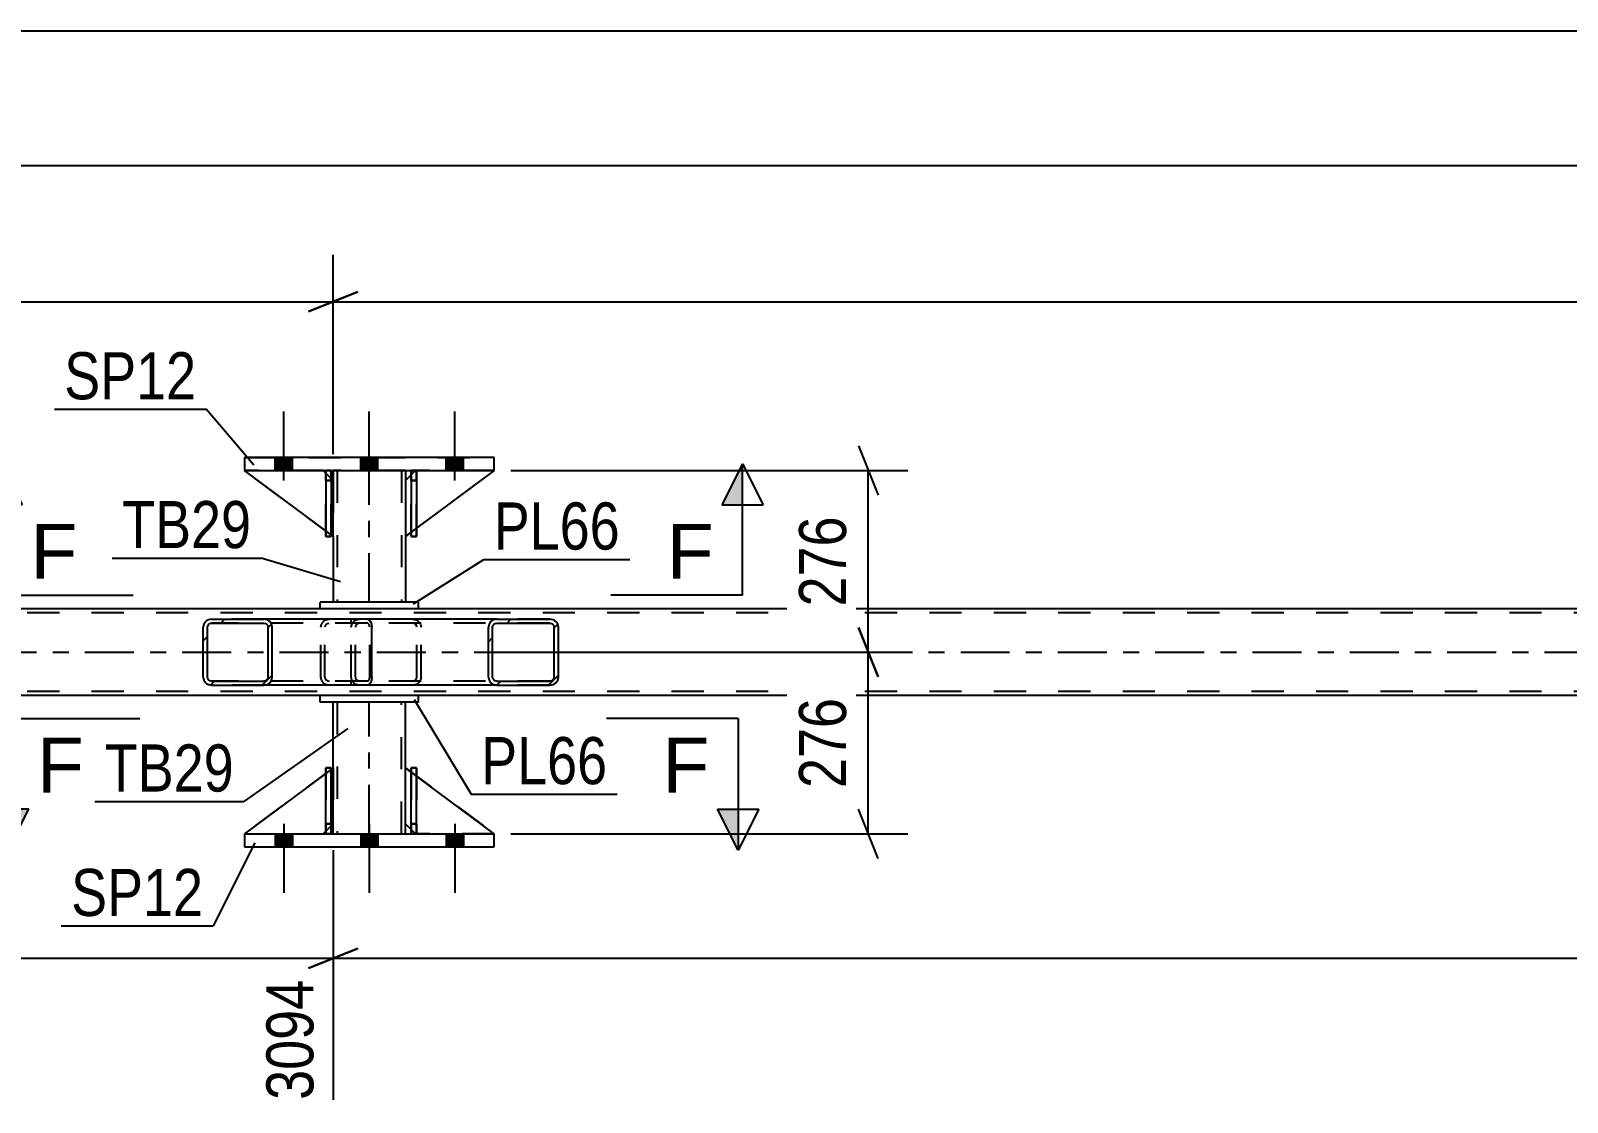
# Model space of a CAD drawing. Header units: millimetres. Extents: x 0 to 841, y 0 to 594.
# Drawn here: x 137.7 to 231.1, y 186.9 to 252 of the extents above; entities that cross this region are included whole.
import ezdxf

# ---------------------------------------------------------------- set-up
doc = ezdxf.new("R2010")
doc.units = ezdxf.units.MM
doc.linetypes.add('DXK_LINE_DOT2', pattern=[3.9198, 1.9599, -1.9599])
doc.linetypes.add('DXK_LINE_DOT3', pattern=[5.9187, 2.979, -0.9799, 0.9799, -0.9799])
doc.styles.add('Arial', font='arial.ttf', dxfattribs={"height": 0.2})
doc.styles.add('Arial Narrow', font='ARIALN.TTF', dxfattribs={"height": 0.2})

# ---------------------------------------------------------------- blocks, each defined once
blk = doc.blocks.new('Part-389678698-4684 - 4482')
at = {"color": 7, "linetype": 'DXK_LINE_DOT2'}
for p, q in [((156.076, 207.207), (150.677, 203.207)), ((156.076, 203.807), (156.076, 207.207)), ((156.076, 207.207), (156.076, 203.807)), ((155.476, 203.207), (156.076, 203.807)), ((156.076, 203.807), (155.476, 203.207)), ((156.076, 203.807), (156.076, 203.807)), ((150.677, 203.207), (155.476, 203.207))]:
    blk.add_line(p, q, dxfattribs=at)
blk = doc.blocks.new('Bolt-389678698-4533 - 4482')
at = {"linetype": 'Continuous'}
for points in [[(152.557, 225.287), (153.597, 225.287), (153.597, 226.087), (152.557, 226.087)], [(152.557, 225.287), (153.597, 225.287), (153.597, 226.087), (152.557, 226.087)], [(152.557, 225.287), (153.597, 225.287), (153.597, 226.087), (152.557, 226.087)], [(157.757, 225.287), (158.797, 225.287), (158.797, 226.087), (157.757, 226.087)], [(157.757, 225.287), (158.797, 225.287), (158.797, 226.087), (157.757, 226.087)], [(162.957, 225.287), (163.997, 225.287), (163.997, 226.087), (162.957, 226.087)], [(162.957, 225.287), (163.997, 225.287), (163.997, 226.087), (162.957, 226.087)], [(162.957, 225.287), (163.997, 225.287), (163.997, 226.087), (162.957, 226.087)]]:
    blk.add_hatch(color=1, dxfattribs=at).paths.add_polyline_path(points)
at = {"color": 1, "linetype": 'Continuous'}
for p, q in [((153.077, 224.687), (153.077, 228.887)), ((153.077, 224.687), (153.077, 228.887)), ((153.077, 224.687), (153.077, 228.887)), ((158.277, 224.687), (158.277, 228.887)), ((158.277, 224.687), (158.277, 228.887)), ((163.477, 224.687), (163.477, 228.887)), ((163.477, 224.687), (163.477, 228.887)), ((163.477, 224.687), (163.477, 228.887)), ((152.557, 225.287), (152.557, 226.087)), ((152.557, 225.287), (152.557, 226.087)), ((152.557, 225.287), (152.557, 226.087)), ((153.597, 225.287), (153.597, 226.087)), ((153.597, 225.287), (153.597, 226.087)), ((153.597, 225.287), (153.597, 226.087)), ((157.757, 225.287), (157.757, 226.087)), ((157.757, 225.287), (157.757, 226.087)), ((158.797, 225.287), (158.797, 226.087)), ((158.797, 225.287), (158.797, 226.087)), ((162.957, 225.287), (162.957, 226.087)), ((162.957, 225.287), (162.957, 226.087)), ((162.957, 225.287), (162.957, 226.087)), ((163.997, 225.287), (163.997, 226.087)), ((163.997, 225.287), (163.997, 226.087)), ((163.997, 225.287), (163.997, 226.087))]:
    blk.add_line(p, q, dxfattribs=at)
blk = doc.blocks.new('Bolt-389678698-4534 - 4482')
at = {"linetype": 'Continuous'}
for points in [[(153.597, 203.207), (152.557, 203.207), (152.557, 202.407), (153.597, 202.407)], [(153.597, 203.207), (152.557, 203.207), (152.557, 202.407), (153.597, 202.407)], [(153.597, 203.207), (152.557, 203.207), (152.557, 202.407), (153.597, 202.407)], [(158.797, 203.207), (157.757, 203.207), (157.757, 202.407), (158.797, 202.407)], [(158.797, 203.207), (157.757, 203.207), (157.757, 202.407), (158.797, 202.407)], [(163.997, 203.207), (162.957, 203.207), (162.957, 202.407), (163.997, 202.407)], [(163.997, 203.207), (162.957, 203.207), (162.957, 202.407), (163.997, 202.407)], [(163.997, 203.207), (162.957, 203.207), (162.957, 202.407), (163.997, 202.407)]]:
    blk.add_hatch(color=1, dxfattribs=at).paths.add_polyline_path(points)
at = {"color": 1, "linetype": 'Continuous'}
for p, q in [((153.077, 203.807), (153.077, 199.607)), ((153.077, 203.807), (153.077, 199.607)), ((153.077, 203.807), (153.077, 199.607)), ((158.277, 203.807), (158.277, 199.607)), ((158.277, 203.807), (158.277, 199.607)), ((163.477, 203.807), (163.477, 199.607)), ((163.477, 203.807), (163.477, 199.607)), ((163.477, 203.807), (163.477, 199.607)), ((152.557, 203.207), (152.557, 202.407)), ((152.557, 203.207), (152.557, 202.407)), ((152.557, 203.207), (152.557, 202.407)), ((153.597, 203.207), (153.597, 202.407)), ((153.597, 203.207), (153.597, 202.407)), ((153.597, 203.207), (153.597, 202.407)), ((157.757, 203.207), (157.757, 202.407)), ((157.757, 203.207), (157.757, 202.407)), ((158.797, 203.207), (158.797, 202.407)), ((158.797, 203.207), (158.797, 202.407)), ((162.957, 203.207), (162.957, 202.407)), ((162.957, 203.207), (162.957, 202.407)), ((162.957, 203.207), (162.957, 202.407)), ((163.997, 203.207), (163.997, 202.407)), ((163.997, 203.207), (163.997, 202.407)), ((163.997, 203.207), (163.997, 202.407))]:
    blk.add_line(p, q, dxfattribs=at)
blk = doc.blocks.new('Part-389678698-4681 - 4482')
at = {"color": 2, "linetype": 'Continuous'}
for p, q in [((150.677, 203.207), (150.677, 202.407)), ((150.677, 203.207), (165.877, 203.207)), ((165.877, 202.407), (165.877, 203.207)), ((150.677, 202.407), (165.877, 202.407))]:
    blk.add_line(p, q, dxfattribs=at)
at = {"color": 7, "linetype": 'DXK_LINE_DOT2'}
for p, q in [((150.677, 203.207), (165.877, 203.207)), ((150.677, 202.407), (165.877, 202.407))]:
    blk.add_line(p, q, dxfattribs=at)
blk = doc.blocks.new('Part-389678698-4607 - 4482')
at = {"color": 2, "linetype": 'Continuous'}
for p, q in [((155.277, 216.887), (64.037, 216.887)), ((325.545, 216.887), (161.277, 216.887)), ((155.277, 211.607), (64.037, 211.607)), ((325.545, 211.607), (161.277, 211.607))]:
    blk.add_line(p, q, dxfattribs=at)
at = {"color": 7, "linetype": 'DXK_LINE_DOT2'}
for p, q in [((161.277, 216.887), (155.277, 216.887)), ((731.317, 216.647), (64.037, 216.647)), ((731.317, 211.847), (64.037, 211.847)), ((161.277, 211.607), (155.277, 211.607))]:
    blk.add_line(p, q, dxfattribs=at)
at = {"color": 7, "linetype": 'DXK_LINE_DOT3'}
blk.add_line((64.037, 214.247), (731.317, 214.247), dxfattribs=at)
blk = doc.blocks.new('Part-389678698-4683 - 4482')
at = {"color": 2, "linetype": 'Continuous'}
for p, q in [((160.477, 203.807), (160.477, 207.207)), ((160.83, 206.945), (160.477, 207.207)), ((165.876, 203.207), (161.15, 206.708)), ((160.83, 203.453), (160.477, 203.807))]:
    blk.add_line(p, q, dxfattribs=at)
at = {"color": 7, "linetype": 'DXK_LINE_DOT2'}
for p, q in [((161.15, 206.708), (160.83, 206.945)), ((161.077, 203.207), (160.83, 203.453)), ((165.877, 203.207), (161.077, 203.207)), ((165.876, 203.207), (165.877, 203.207)), ((165.877, 203.207), (165.876, 203.207))]:
    blk.add_line(p, q, dxfattribs=at)
blk = doc.blocks.new('Part-389678698-4686 - 4482')
at = {"color": 2, "linetype": 'Continuous'}
for p, q in [((160.83, 203.207), (160.83, 207.207)), ((160.83, 207.207), (161.15, 207.207)), ((161.15, 203.207), (161.15, 207.207)), ((160.83, 203.207), (160.83, 203.207)), ((161.15, 203.207), (160.83, 203.207))]:
    blk.add_line(p, q, dxfattribs=at)
at = {"color": 7, "linetype": 'DXK_LINE_DOT2'}
for p, q in [((160.83, 207.207), (160.83, 203.807)), ((161.15, 203.807), (161.15, 207.207)), ((160.83, 203.807), (160.83, 203.207)), ((160.83, 203.807), (161.15, 203.807)), ((161.15, 203.207), (161.15, 203.807)), ((161.15, 203.207), (161.15, 203.207))]:
    blk.add_line(p, q, dxfattribs=at)
blk = doc.blocks.new('Part-389678698-4689 - 4482')
at = {"color": 7, "linetype": 'DXK_LINE_DOT2'}
for p, q in [((155.95, 207.207), (155.63, 207.207)), ((155.63, 203.807), (155.63, 207.207)), ((155.63, 203.207), (155.63, 207.207)), ((155.95, 207.207), (155.95, 203.807)), ((155.95, 203.207), (155.95, 207.207)), ((155.95, 203.807), (155.63, 203.807)), ((155.63, 203.207), (155.63, 203.807)), ((155.95, 203.807), (155.95, 203.207)), ((155.95, 203.207), (155.63, 203.207)), ((155.95, 203.207), (155.95, 203.207))]:
    blk.add_line(p, q, dxfattribs=at)
blk = doc.blocks.new('Part-389678698-4692 - 4482')
at = {"color": 7, "linetype": 'DXK_LINE_DOT2'}
for p, q in [((156.076, 221.287), (150.677, 225.287)), ((150.677, 225.287), (155.476, 225.287)), ((155.476, 225.287), (156.076, 224.687)), ((156.076, 224.687), (155.476, 225.287)), ((156.076, 224.687), (156.076, 221.287)), ((156.076, 224.687), (156.076, 224.687)), ((156.076, 224.687), (156.076, 221.287))]:
    blk.add_line(p, q, dxfattribs=at)
blk = doc.blocks.new('Part-389678698-4676 - 4482')
at = {"color": 2, "linetype": 'Continuous'}
for p, q in [((165.877, 226.087), (150.677, 226.087)), ((150.677, 226.087), (150.677, 225.287)), ((150.677, 225.287), (165.877, 225.287)), ((165.877, 225.287), (165.877, 226.087))]:
    blk.add_line(p, q, dxfattribs=at)
at = {"color": 7, "linetype": 'DXK_LINE_DOT2'}
for p, q in [((150.677, 226.087), (165.877, 226.087)), ((150.677, 225.287), (165.877, 225.287))]:
    blk.add_line(p, q, dxfattribs=at)
blk = doc.blocks.new('Part-389678698-4682 - 4482')
at = {"color": 7, "linetype": 'DXK_LINE_DOT2'}
for p, q in [((160.477, 203.807), (160.477, 207.207)), ((160.477, 207.207), (165.877, 203.207)), ((161.077, 203.207), (160.477, 203.807)), ((165.877, 203.207), (161.077, 203.207))]:
    blk.add_line(p, q, dxfattribs=at)
blk = doc.blocks.new('Part-389678698-4685 - 4482')
at = {"color": 2, "linetype": 'Continuous'}
for p, q in [((155.63, 206.876), (150.677, 203.207)), ((156.076, 207.207), (155.95, 207.113)), ((156.076, 203.807), (156.076, 207.207)), ((156.076, 203.807), (155.95, 203.68)), ((156.076, 203.807), (156.076, 203.807)), ((155.63, 203.36), (155.476, 203.207))]:
    blk.add_line(p, q, dxfattribs=at)
at = {"color": 7, "linetype": 'DXK_LINE_DOT2'}
for p, q in [((155.95, 207.113), (155.63, 206.876)), ((156.076, 203.807), (156.076, 207.207)), ((156.076, 203.807), (155.476, 203.207)), ((150.677, 203.207), (155.476, 203.207)), ((155.95, 203.68), (155.63, 203.36))]:
    blk.add_line(p, q, dxfattribs=at)
blk = doc.blocks.new('Part-389678698-4687 - 4482')
at = {"color": 2, "linetype": 'Continuous'}
for p, q in [((155.63, 203.207), (155.63, 207.207)), ((155.63, 207.207), (155.95, 207.207)), ((155.95, 203.207), (155.95, 207.207)), ((155.63, 203.207), (155.63, 203.207)), ((155.95, 203.207), (155.63, 203.207))]:
    blk.add_line(p, q, dxfattribs=at)
at = {"color": 7, "linetype": 'DXK_LINE_DOT2'}
for p, q in [((155.63, 207.207), (155.63, 203.807)), ((155.95, 203.807), (155.95, 207.207)), ((155.63, 203.807), (155.63, 203.207)), ((155.63, 203.807), (155.95, 203.807)), ((155.95, 203.207), (155.95, 203.807)), ((155.95, 203.207), (155.95, 203.207))]:
    blk.add_line(p, q, dxfattribs=at)
blk = doc.blocks.new('Part-389678698-4688 - 4482')
at = {"color": 7, "linetype": 'DXK_LINE_DOT2'}
for p, q in [((161.15, 207.207), (160.83, 207.207)), ((160.83, 203.807), (160.83, 207.207)), ((160.83, 203.207), (160.83, 207.207)), ((161.15, 207.207), (161.15, 203.807)), ((161.15, 203.207), (161.15, 207.207)), ((161.15, 203.807), (160.83, 203.807)), ((160.83, 203.207), (160.83, 203.807)), ((161.15, 203.807), (161.15, 203.207)), ((161.15, 203.207), (160.83, 203.207)), ((161.15, 203.207), (161.15, 203.207))]:
    blk.add_line(p, q, dxfattribs=at)
blk = doc.blocks.new('Part-389678698-4690 - 4482')
at = {"color": 7, "linetype": 'DXK_LINE_DOT2'}
for p, q in [((161.077, 225.287), (160.477, 224.687)), ((160.477, 221.287), (165.877, 225.287)), ((165.877, 225.287), (161.077, 225.287)), ((160.477, 224.687), (160.477, 221.287))]:
    blk.add_line(p, q, dxfattribs=at)
blk = doc.blocks.new('Part-389678698-4691 - 4482')
at = {"color": 7, "linetype": 'DXK_LINE_DOT2'}
for p, q in [((161.077, 225.287), (160.83, 225.04)), ((165.877, 225.287), (161.077, 225.287)), ((161.15, 221.786), (160.83, 221.549))]:
    blk.add_line(p, q, dxfattribs=at)
at = {"color": 2, "linetype": 'Continuous'}
for p, q in [((165.877, 225.287), (161.15, 221.786)), ((160.83, 225.04), (160.477, 224.687)), ((160.477, 224.687), (160.477, 221.287)), ((160.83, 221.549), (160.477, 221.287))]:
    blk.add_line(p, q, dxfattribs=at)
blk = doc.blocks.new('Part-389678698-4693 - 4482')
at = {"color": 2, "linetype": 'Continuous'}
for p, q in [((155.63, 221.617), (150.677, 225.287)), ((155.63, 225.133), (155.476, 225.287)), ((156.076, 224.687), (155.95, 224.813)), ((156.076, 224.687), (156.076, 224.687)), ((156.076, 221.287), (156.076, 224.687)), ((155.95, 221.38), (156.076, 221.287)), ((156.076, 221.287), (156.076, 221.287))]:
    blk.add_line(p, q, dxfattribs=at)
at = {"color": 7, "linetype": 'DXK_LINE_DOT2'}
for p, q in [((155.476, 225.287), (150.677, 225.287)), ((155.476, 225.287), (156.076, 224.687)), ((155.95, 224.813), (155.63, 225.133)), ((156.076, 224.687), (156.076, 221.287)), ((155.95, 221.38), (155.63, 221.617))]:
    blk.add_line(p, q, dxfattribs=at)
blk = doc.blocks.new('Part-389678698-4694 - 4482')
at = {"color": 2, "linetype": 'Continuous'}
for p, q in [((161.15, 225.287), (160.83, 225.287)), ((160.83, 225.287), (160.83, 221.287)), ((161.15, 225.287), (161.15, 225.287)), ((161.15, 225.287), (161.15, 221.287)), ((161.15, 221.287), (160.83, 221.287))]:
    blk.add_line(p, q, dxfattribs=at)
at = {"color": 7, "linetype": 'DXK_LINE_DOT2'}
for p, q in [((160.83, 224.687), (160.83, 225.287)), ((161.15, 224.687), (161.15, 225.287)), ((161.15, 225.287), (161.15, 225.287)), ((161.15, 224.687), (160.83, 224.687)), ((160.83, 224.687), (160.83, 221.287)), ((161.15, 221.287), (161.15, 224.687))]:
    blk.add_line(p, q, dxfattribs=at)
blk = doc.blocks.new('Part-389678698-4695 - 4482')
at = {"color": 2, "linetype": 'Continuous'}
for p, q in [((155.95, 225.287), (155.63, 225.287)), ((155.63, 225.287), (155.63, 221.287)), ((155.95, 225.287), (155.95, 225.287)), ((155.95, 225.287), (155.95, 221.287)), ((155.95, 221.287), (155.63, 221.287))]:
    blk.add_line(p, q, dxfattribs=at)
at = {"color": 7, "linetype": 'DXK_LINE_DOT2'}
for p, q in [((155.63, 224.687), (155.63, 225.287)), ((155.95, 224.687), (155.95, 225.287)), ((155.95, 225.287), (155.95, 225.287)), ((155.95, 224.687), (155.63, 224.687)), ((155.63, 224.687), (155.63, 221.287)), ((155.95, 221.287), (155.95, 224.687))]:
    blk.add_line(p, q, dxfattribs=at)
blk = doc.blocks.new('Part-389678698-4696 - 4482')
at = {"color": 7, "linetype": 'DXK_LINE_DOT2'}
for p, q in [((160.83, 224.687), (160.83, 225.287)), ((160.83, 225.287), (160.83, 225.287)), ((160.83, 225.287), (160.83, 221.287)), ((161.15, 225.287), (160.83, 225.287)), ((161.15, 224.687), (161.15, 225.287)), ((161.15, 221.287), (161.15, 225.287)), ((160.83, 221.287), (160.83, 224.687)), ((160.83, 224.687), (161.15, 224.687)), ((161.15, 224.687), (161.15, 221.287)), ((160.83, 221.287), (161.15, 221.287))]:
    blk.add_line(p, q, dxfattribs=at)
blk = doc.blocks.new('Part-389678698-4697 - 4482')
at = {"linetype": 'Continuous'}
h = blk.add_hatch(dxfattribs=at)
h.set_pattern_fill('', scale=0.7, style=0, pattern_type=0)
h.set_pattern_definition([(45, (152.328, 215.9506), (-1.57154, 1.57154), [])])
h.paths.add_polyline_path([(152.366, 215.767), (152.328, 215.951), (152.219, 216.106), (152.056, 216.21), (151.864, 216.247), (148.679, 216.247), (148.487, 216.21), (148.324, 216.106), (148.215, 215.951), (148.176, 215.767), (148.176, 212.727), (148.215, 212.543), (148.324, 212.387), (148.487, 212.283), (148.679, 212.247), (151.864, 212.247), (152.056, 212.283), (152.219, 212.387), (152.328, 212.543), (152.366, 212.727)])
h.paths.add_polyline_path([(152.096, 212.635), (152.041, 212.557), (151.96, 212.505), (151.864, 212.487), (148.679, 212.487), (148.583, 212.505), (148.502, 212.557), (148.447, 212.635), (148.428, 212.727), (148.428, 215.767), (148.447, 215.859), (148.502, 215.937), (148.583, 215.989), (148.679, 216.007), (151.864, 216.007), (151.96, 215.989), (152.041, 215.937), (152.096, 215.859), (152.115, 215.767), (152.115, 212.727)])
at = {"color": 2, "linetype": 'Continuous'}
for p, q in [((148.215, 215.951), (148.176, 215.767)), ((148.447, 215.859), (148.502, 215.937)), ((148.679, 216.247), (148.487, 216.21)), ((148.502, 215.937), (148.583, 215.989)), ((148.583, 215.989), (148.679, 216.007)), ((148.679, 216.247), (151.864, 216.247)), ((148.679, 216.007), (151.864, 216.007)), ((158.164, 216.247), (151.864, 216.247)), ((152.056, 216.21), (151.864, 216.247)), ((151.864, 216.007), (151.96, 215.989)), ((151.96, 215.989), (152.041, 215.937)), ((152.041, 215.937), (152.096, 215.859)), ((152.366, 215.767), (152.328, 215.951)), ((158.164, 216.247), (158.267, 216.21)), ((158.267, 216.21), (158.355, 216.106)), ((158.355, 216.106), (158.414, 215.951)), ((158.414, 215.951), (158.435, 215.767)), ((148.176, 212.727), (148.176, 215.767)), ((148.428, 215.767), (148.447, 215.859)), ((148.428, 212.727), (148.428, 215.767)), ((152.096, 215.859), (152.115, 215.767)), ((152.115, 212.727), (152.115, 215.767)), ((152.366, 212.727), (152.366, 215.767)), ((158.435, 212.727), (158.435, 215.767)), ((148.176, 212.727), (148.215, 212.543)), ((148.447, 212.635), (148.428, 212.727)), ((148.502, 212.557), (148.447, 212.635)), ((148.487, 212.283), (148.679, 212.247)), ((148.583, 212.505), (148.502, 212.557)), ((148.679, 212.487), (148.583, 212.505)), ((148.679, 212.487), (151.864, 212.487)), ((148.679, 212.247), (151.864, 212.247)), ((151.96, 212.505), (151.864, 212.487)), ((151.864, 212.247), (152.056, 212.283)), ((158.164, 212.247), (151.864, 212.247)), ((152.041, 212.557), (151.96, 212.505)), ((152.096, 212.635), (152.041, 212.557)), ((152.115, 212.727), (152.096, 212.635)), ((152.328, 212.543), (152.366, 212.727)), ((158.267, 212.283), (158.164, 212.247)), ((158.355, 212.387), (158.267, 212.283)), ((158.414, 212.543), (158.355, 212.387)), ((158.435, 212.727), (158.414, 212.543))]:
    blk.add_line(p, q, dxfattribs=at)
at = {"color": 7, "linetype": 'DXK_LINE_DOT2'}
for p, q in [((151.864, 216.247), (148.679, 216.247)), ((158.164, 216.007), (148.679, 216.007)), ((155.327, 215.767), (155.365, 215.951)), ((155.652, 215.937), (155.597, 215.859)), ((155.637, 216.21), (155.829, 216.247)), ((155.652, 215.937), (155.674, 215.951)), ((155.674, 215.951), (155.733, 215.989)), ((155.733, 215.989), (155.829, 216.007)), ((157.171, 216.007), (157.171, 216.247)), ((158.216, 215.989), (158.164, 216.007)), ((158.26, 215.937), (158.216, 215.989)), ((158.289, 215.859), (158.26, 215.937)), ((155.327, 212.727), (155.327, 215.767)), ((155.597, 215.859), (155.578, 215.767)), ((155.578, 212.727), (155.578, 215.767)), ((158.299, 215.767), (158.289, 215.859)), ((158.299, 212.727), (158.299, 215.767)), ((158.164, 212.487), (148.679, 212.487)), ((151.864, 212.247), (148.679, 212.247)), ((155.365, 212.543), (155.327, 212.727)), ((155.578, 212.727), (155.597, 212.635)), ((155.597, 212.635), (155.652, 212.557)), ((155.829, 212.247), (155.637, 212.283)), ((155.652, 212.557), (155.674, 212.543)), ((155.674, 212.543), (155.733, 212.505)), ((155.733, 212.505), (155.829, 212.487)), ((157.171, 212.247), (157.171, 212.487)), ((158.164, 212.487), (158.216, 212.505)), ((158.216, 212.505), (158.26, 212.557)), ((158.26, 212.557), (158.289, 212.635)), ((158.289, 212.635), (158.299, 212.727))]:
    blk.add_line(p, q, dxfattribs=at)
at = {"color": 2, "linetype": 'Continuous'}
for centre, start, end in [((148.665, 215.752), 111.19414, 156.15063), ((151.878, 215.752), 23.84945, 68.80594), ((148.665, 212.742), 203.84945, 248.80594), ((151.878, 212.742), 291.19414, 336.15063)]:
    blk.add_arc(centre, 0.492, start, end, dxfattribs=at)
at = {"color": 7, "linetype": 'DXK_LINE_DOT2'}
for centre, start, end in [((155.815, 215.752), 111.19414, 156.15064), ((155.815, 212.742), 203.84945, 248.80594)]:
    blk.add_arc(centre, 0.492, start, end, dxfattribs=at)
blk = doc.blocks.new('Part-389678698-4699 - 4482')
at = {"linetype": 'Continuous'}
h = blk.add_hatch(dxfattribs=at)
h.set_pattern_fill('', scale=0.7, style=0, pattern_type=0)
h.set_pattern_definition([(45, (169.7386, 215.9506), (-1.57154, 1.57154), [])])
h.paths.add_polyline_path([(169.777, 215.767), (169.739, 215.951), (169.628, 216.106), (169.462, 216.21), (169.267, 216.247), (166.032, 216.247), (165.836, 216.21), (165.67, 216.106), (165.56, 215.951), (165.521, 215.767), (165.521, 212.727), (165.56, 212.543), (165.67, 212.387), (165.836, 212.283), (166.032, 212.247), (169.267, 212.247), (169.462, 212.283), (169.628, 212.387), (169.739, 212.543), (169.777, 212.727)])
h.paths.add_polyline_path([(169.503, 212.635), (169.447, 212.557), (169.364, 212.505), (169.267, 212.487), (166.032, 212.487), (165.934, 212.505), (165.851, 212.557), (165.796, 212.635), (165.776, 212.727), (165.776, 215.767), (165.796, 215.859), (165.851, 215.937), (165.934, 215.989), (166.032, 216.007), (169.267, 216.007), (169.364, 215.989), (169.447, 215.937), (169.503, 215.859), (169.522, 215.767), (169.522, 212.727)])
at = {"color": 7, "linetype": 'DXK_LINE_DOT2'}
for p, q in [((157.171, 215.767), (157.21, 215.951)), ((157.502, 215.937), (157.446, 215.859)), ((157.487, 216.21), (157.682, 216.247)), ((157.585, 215.989), (157.502, 215.937)), ((157.682, 216.007), (157.585, 215.989)), ((160.917, 216.247), (157.682, 216.247)), ((169.267, 216.007), (157.682, 216.007)), ((160.917, 216.247), (161.113, 216.21)), ((161.015, 215.989), (160.917, 216.007)), ((161.098, 215.937), (161.015, 215.989)), ((161.153, 215.859), (161.098, 215.937)), ((161.389, 215.951), (161.428, 215.767)), ((169.267, 216.247), (166.032, 216.247)), ((157.171, 212.727), (157.171, 215.767)), ((157.446, 215.859), (157.427, 215.767)), ((157.427, 212.727), (157.427, 215.767)), ((161.173, 215.767), (161.153, 215.859)), ((161.173, 212.727), (161.173, 215.767)), ((161.428, 212.727), (161.428, 215.767)), ((157.21, 212.543), (157.171, 212.727)), ((157.427, 212.727), (157.446, 212.635)), ((157.446, 212.635), (157.502, 212.557)), ((157.682, 212.247), (157.487, 212.283)), ((157.502, 212.557), (157.585, 212.505)), ((157.585, 212.505), (157.682, 212.487)), ((169.267, 212.487), (157.682, 212.487)), ((160.917, 212.247), (157.682, 212.247)), ((160.917, 212.487), (161.015, 212.505)), ((161.113, 212.283), (160.917, 212.247)), ((161.015, 212.505), (161.098, 212.557)), ((161.098, 212.557), (161.153, 212.635)), ((161.153, 212.635), (161.173, 212.727)), ((161.428, 212.727), (161.389, 212.543)), ((169.267, 212.247), (166.032, 212.247))]:
    blk.add_line(p, q, dxfattribs=at)
at = {"color": 2, "linetype": 'Continuous'}
for p, q in [((166.032, 216.247), (158.164, 216.247)), ((165.56, 215.951), (165.521, 215.767)), ((165.796, 215.859), (165.851, 215.937)), ((166.032, 216.247), (165.836, 216.21)), ((165.851, 215.937), (165.934, 215.989)), ((165.934, 215.989), (166.032, 216.007)), ((166.032, 216.247), (169.267, 216.247)), ((166.032, 216.007), (169.267, 216.007)), ((169.462, 216.21), (169.267, 216.247)), ((169.267, 216.007), (169.364, 215.989)), ((169.364, 215.989), (169.447, 215.937)), ((169.447, 215.937), (169.503, 215.859)), ((169.777, 215.767), (169.739, 215.951)), ((165.521, 212.727), (165.521, 215.767)), ((165.776, 215.767), (165.796, 215.859)), ((165.776, 212.727), (165.776, 215.767)), ((169.503, 215.859), (169.522, 215.767)), ((169.522, 212.727), (169.522, 215.767)), ((169.777, 212.727), (169.777, 215.767)), ((166.032, 212.247), (158.164, 212.247)), ((165.521, 212.727), (165.56, 212.543)), ((165.796, 212.635), (165.776, 212.727)), ((165.851, 212.557), (165.796, 212.635)), ((165.836, 212.283), (166.032, 212.247)), ((165.934, 212.505), (165.851, 212.557)), ((166.032, 212.487), (165.934, 212.505)), ((166.032, 212.487), (169.267, 212.487)), ((166.032, 212.247), (169.267, 212.247)), ((169.364, 212.505), (169.267, 212.487)), ((169.267, 212.247), (169.462, 212.283)), ((169.447, 212.557), (169.364, 212.505)), ((169.503, 212.635), (169.447, 212.557)), ((169.522, 212.727), (169.503, 212.635)), ((169.739, 212.543), (169.777, 212.727))]:
    blk.add_line(p, q, dxfattribs=at)
at = {"color": 7, "linetype": 'DXK_LINE_DOT2'}
for centre, start, end in [((157.663, 215.746), 110.75836, 155.68009), ((160.937, 215.746), 24.32, 69.24173), ((157.663, 212.748), 204.32, 249.24173), ((160.937, 212.748), 290.75836, 335.68009)]:
    blk.add_arc(centre, 0.496, start, end, dxfattribs=at)
at = {"color": 2, "linetype": 'Continuous'}
for centre, start, end in [((166.012, 215.746), 110.75836, 155.68009), ((169.286, 215.746), 24.32001, 69.24173), ((166.012, 212.748), 204.32001, 249.24173), ((169.286, 212.748), 290.75836, 335.68009)]:
    blk.add_arc(centre, 0.496, start, end, dxfattribs=at)
blk = doc.blocks.new('Part-389678698-4776 - 4482')
at = {"color": 2, "linetype": 'Continuous'}
for p, q in [((156.077, 225.287), (156.077, 224.687)), ((160.477, 225.287), (160.477, 224.687)), ((156.077, 221.287), (156.077, 217.287)), ((160.477, 221.287), (160.477, 217.287))]:
    blk.add_line(p, q, dxfattribs=at)
at = {"color": 7, "linetype": 'DXK_LINE_DOT2'}
for p, q in [((160.477, 225.287), (156.077, 225.287)), ((156.317, 225.287), (156.317, 217.287)), ((160.237, 225.287), (160.237, 217.287)), ((156.077, 224.687), (156.077, 221.287)), ((160.477, 224.687), (160.477, 221.287)), ((160.477, 217.287), (156.077, 217.287))]:
    blk.add_line(p, q, dxfattribs=at)
at = {"color": 7, "linetype": 'DXK_LINE_DOT3'}
blk.add_line((158.277, 217.287), (158.277, 225.287), dxfattribs=at)
blk = doc.blocks.new('Part-389678698-4781 - 4482')
at = {"color": 2, "linetype": 'Continuous'}
for p, q in [((161.277, 217.287), (155.277, 217.287)), ((155.277, 216.887), (155.277, 217.287)), ((161.277, 216.887), (155.277, 216.887)), ((161.277, 216.887), (161.277, 217.287))]:
    blk.add_line(p, q, dxfattribs=at)
blk = doc.blocks.new('Part-389678698-4786 - 4482')
at = {"color": 2, "linetype": 'Continuous'}
for p, q in [((161.277, 211.607), (155.277, 211.607)), ((155.277, 211.207), (155.277, 211.607)), ((161.277, 211.207), (161.277, 211.607)), ((161.277, 211.207), (155.277, 211.207))]:
    blk.add_line(p, q, dxfattribs=at)
blk = doc.blocks.new('Part-389678698-4791 - 4482')
at = {"color": 2, "linetype": 'Continuous'}
for p, q in [((156.077, 207.207), (156.077, 211.207)), ((160.477, 207.207), (160.477, 211.207)), ((156.077, 203.207), (156.077, 203.807)), ((160.477, 203.207), (160.477, 203.807))]:
    blk.add_line(p, q, dxfattribs=at)
at = {"color": 7, "linetype": 'DXK_LINE_DOT2'}
for p, q in [((160.477, 211.207), (156.077, 211.207)), ((156.317, 211.207), (156.317, 203.207)), ((160.237, 203.207), (160.237, 211.207)), ((156.077, 203.807), (156.077, 207.207)), ((160.477, 203.807), (160.477, 207.207)), ((156.077, 203.207), (160.477, 203.207))]:
    blk.add_line(p, q, dxfattribs=at)
at = {"color": 7, "linetype": 'DXK_LINE_DOT3'}
blk.add_line((158.277, 203.207), (158.277, 211.207), dxfattribs=at)
blk = doc.blocks.new('Part-389678698-4792 - 4482')
at = {"color": 7, "linetype": 'DXK_LINE_DOT2'}
for p, q in [((155.63, 224.687), (155.63, 225.287)), ((155.63, 225.287), (155.63, 225.287)), ((155.63, 225.287), (155.63, 221.287)), ((155.95, 225.287), (155.63, 225.287)), ((155.95, 224.687), (155.95, 225.287)), ((155.95, 221.287), (155.95, 225.287)), ((155.63, 221.287), (155.63, 224.687)), ((155.63, 224.687), (155.95, 224.687)), ((155.95, 224.687), (155.95, 221.287)), ((155.63, 221.287), (155.95, 221.287))]:
    blk.add_line(p, q, dxfattribs=at)
blk = doc.blocks.new('StraightDimension-389678698-4817 - 4482')
at = {"color": 7, "linetype": 'Continuous'}
for p, q in [((156.076, 226.287), (156.076, 238.41)), ((55.417, 235.56), (156.076, 235.56)), ((154.576, 234.96), (157.576, 236.16))]:
    blk.add_line(p, q, dxfattribs=at)
blk = doc.blocks.new('StraightDimension-389678698-4826 - 4482')
at = {"color": 7, "linetype": 'Continuous'}
for p, q in [((156.076, 226.287), (156.076, 238.41)), ((157.576, 236.16), (154.576, 234.96)), ((156.076, 235.56), (326.345, 235.56))]:
    blk.add_line(p, q, dxfattribs=at)
blk = doc.blocks.new('StraightDimension-389678698-4889 - 4482')
at = {"color": 7, "linetype": 'Continuous'}
for p, q in [((156.076, 202.207), (156.076, 187.023)), ((157.576, 196.235), (154.576, 195.035)), ((156.076, 195.635), (326.345, 195.635))]:
    blk.add_line(p, q, dxfattribs=at)
blk = doc.blocks.new('StraightDimension-389678698-4897 - 4482')
at = {"color": 7, "linetype": 'Continuous'}
for p, q in [((156.076, 202.207), (156.076, 187.023)), ((55.417, 195.635), (156.076, 195.635)), ((154.576, 195.035), (157.576, 196.235))]:
    blk.add_line(p, q, dxfattribs=at)
at = {"color": 0, "linetype": 'Continuous'}
blk.add_wipeout([(155.476, 194.935), (151.276, 194.935), (151.276, 186.422), (155.476, 186.423)], dxfattribs=at)
at = {"color": 3, "linetype": 'Continuous', "style": 'Arial Narrow'}
blk.add_text('3094', height=2.8633, rotation=90.00021, dxfattribs=at).set_placement((154.876, 187.023))
blk = doc.blocks.new('StraightDimension-389678698-13700 - 4482')
at = {"color": 7, "linetype": 'Continuous'}
blk.add_line((55.417, 243.85), (731.317, 243.85), dxfattribs=at)
blk = doc.blocks.new('StraightDimension-389678698-28582 - 4482')
at = {"color": 7, "linetype": 'Continuous'}
blk.add_line((54.777, 252.036), (731.957, 252.036), dxfattribs=at)
blk = doc.blocks.new('StraightDimension-389678698-47384 - 4482')
at = {"color": 7, "linetype": 'Continuous'}
for p, q in [((188.027, 226.787), (189.227, 223.787)), ((166.877, 225.287), (191.027, 225.287)), ((188.627, 214.247), (188.627, 225.287)), ((189.227, 212.747), (188.027, 215.747)), ((166.877, 214.247), (191.027, 214.247))]:
    blk.add_line(p, q, dxfattribs=at)
at = {"color": 0}
blk.add_wipeout([(187.877, 223.109), (183.677, 223.109), (183.677, 216.425), (187.877, 216.425)], dxfattribs=at)
at = {"color": 3, "style": 'Arial Narrow'}
blk.add_text('276', height=2.8633, rotation=90.00021, dxfattribs=at).set_placement((187.277, 217.025))
blk = doc.blocks.new('StraightDimension-389678698-47385 - 4482')
at = {"color": 7, "linetype": 'Continuous'}
for p, q in [((188.027, 215.747), (189.227, 212.747)), ((166.877, 214.247), (191.027, 214.247)), ((188.627, 203.207), (188.627, 214.247)), ((189.227, 201.707), (188.027, 204.707)), ((166.877, 203.207), (191.027, 203.207))]:
    blk.add_line(p, q, dxfattribs=at)
at = {"color": 0}
blk.add_wipeout([(187.877, 212.069), (183.677, 212.069), (183.677, 205.385), (187.877, 205.385)], dxfattribs=at)
at = {"color": 3, "style": 'Arial Narrow'}
blk.add_text('276', height=2.8633, rotation=90.00021, dxfattribs=at).set_placement((187.277, 205.985))
blk = doc.blocks.new('Mark-389678698-4677 - 4482')
at = {"color": 30, "linetype": 'Continuous'}
for p in [(151.317, 202.649), (139.538, 197.603)]:
    blk.add_line(p, (148.777, 197.603), dxfattribs=at)
at = {"color": 0}
blk.add_wipeout([(148.177, 198.203), (148.177, 201.203), (140.138, 201.203), (140.138, 198.203)], dxfattribs=at)
blk.add_wipeout([(148.177, 198.203), (148.177, 201.203), (140.138, 201.203), (140.138, 198.203)], dxfattribs=at)
at = {"color": 3, "style": 'Arial Narrow'}
blk.add_text('SP12', height=2.8633, dxfattribs=at).set_placement((140.138, 198.203))
blk = doc.blocks.new('Mark-389678698-4672 - 4482')
at = {"color": 30, "linetype": 'Continuous'}
for p in [(139.118, 229.022), (151.254, 225.618)]:
    blk.add_line(p, (148.357, 229.022), dxfattribs=at)
at = {"color": 0}
blk.add_wipeout([(147.757, 229.622), (147.757, 232.622), (139.718, 232.622), (139.718, 229.622)], dxfattribs=at)
blk.add_wipeout([(147.757, 229.622), (147.757, 232.622), (139.718, 232.622), (139.718, 229.622)], dxfattribs=at)
at = {"color": 3, "style": 'Arial Narrow'}
blk.add_text('SP12', height=2.8633, dxfattribs=at).set_placement((139.718, 229.622))
blk = doc.blocks.new('Mark-389678698-4772 - 4482')
at = {"color": 30, "linetype": 'Continuous'}
for p in [(142.643, 219.972), (156.533, 218.532)]:
    blk.add_line(p, (151.698, 219.972), dxfattribs=at)
at = {"color": 0}
blk.add_wipeout([(151.098, 220.572), (151.098, 223.572), (143.243, 223.572), (143.243, 220.572)], dxfattribs=at)
blk.add_wipeout([(151.098, 220.572), (151.098, 223.572), (143.243, 223.572), (143.243, 220.572)], dxfattribs=at)
at = {"color": 3, "style": 'Arial Narrow'}
blk.add_text('TB29', height=2.8633, dxfattribs=at).set_placement((143.243, 220.572))
blk = doc.blocks.new('Mark-389678698-4777 - 4482')
at = {"color": 30, "linetype": 'Continuous'}
for p, q in [((160.964, 217.195), (165.245, 219.886)), ((165.245, 219.886), (174.121, 219.886))]:
    blk.add_line(p, q, dxfattribs=at)
at = {"color": 0}
blk.add_wipeout([(173.521, 220.486), (173.521, 223.486), (165.845, 223.486), (165.845, 220.486)], dxfattribs=at)
blk.add_wipeout([(173.521, 220.486), (173.521, 223.486), (165.845, 223.486), (165.845, 220.486)], dxfattribs=at)
at = {"color": 3, "style": 'Arial Narrow'}
blk.add_text('PL66', height=2.8633, dxfattribs=at).set_placement((165.845, 220.486))
blk = doc.blocks.new('Mark-389678698-4782 - 4482')
at = {"color": 30, "linetype": 'Continuous'}
for p, q in [((161.007, 211.368), (164.479, 205.618)), ((164.479, 205.618), (173.354, 205.618))]:
    blk.add_line(p, q, dxfattribs=at)
at = {"color": 0}
blk.add_wipeout([(172.754, 206.218), (172.754, 209.218), (165.079, 209.218), (165.079, 206.218)], dxfattribs=at)
blk.add_wipeout([(172.754, 206.218), (172.754, 209.218), (165.079, 209.218), (165.079, 206.218)], dxfattribs=at)
at = {"color": 3, "style": 'Arial Narrow'}
blk.add_text('PL66', height=2.8633, dxfattribs=at).set_placement((165.079, 206.218))
blk = doc.blocks.new('Mark-389678698-4787 - 4482')
at = {"color": 30, "linetype": 'Continuous'}
for p in [(156.968, 209.595), (141.586, 205.171)]:
    blk.add_line(p, (150.64, 205.171), dxfattribs=at)
at = {"color": 0}
blk.add_wipeout([(150.04, 205.771), (150.04, 208.771), (142.186, 208.771), (142.186, 205.771)], dxfattribs=at)
blk.add_wipeout([(150.04, 205.771), (150.04, 208.771), (142.186, 208.771), (142.186, 205.771)], dxfattribs=at)
at = {"color": 3, "style": 'Arial Narrow'}
blk.add_text('TB29', height=2.8633, dxfattribs=at).set_placement((142.186, 205.771))
blk = doc.blocks.new('SectionMark-389678698-4954 - 4482')
at = {"linetype": 'Continuous'}
for points in [[(137.162, 223.207), (135.912, 223.207), (135.912, 225.707)], [(180.976, 223.207), (179.726, 223.207), (180.976, 225.707)]]:
    blk.add_hatch(color=6, dxfattribs=at).paths.add_polyline_path(points)
at = {"color": 6, "linetype": 'Continuous'}
for p, q in [((134.662, 223.207), (135.912, 225.707)), ((135.912, 217.707), (135.912, 225.707)), ((135.912, 225.707), (137.162, 223.207)), ((180.976, 225.707), (179.726, 223.207)), ((180.976, 217.707), (180.976, 225.707)), ((180.976, 225.707), (182.226, 223.207)), ((137.162, 223.207), (134.662, 223.207)), ((179.726, 223.207), (182.226, 223.207)), ((135.912, 217.707), (143.912, 217.707)), ((180.976, 217.707), (172.976, 217.707))]:
    blk.add_line(p, q, dxfattribs=at)
at = {"color": 0, "linetype": 'Continuous'}
for points in [[(140.513, 218.707), (140.513, 222.207), (137.662, 222.207), (137.662, 218.707)], [(179.226, 218.707), (179.226, 222.207), (176.375, 222.207), (176.375, 218.707)]]:
    blk.add_wipeout(points, dxfattribs=at)
at = {"color": 3, "linetype": 'Continuous', "style": 'Arial'}
for p in [(137.662, 218.707), (176.375, 218.707)]:
    blk.add_text('F', height=3.343, dxfattribs=at).set_placement(p)
blk = doc.blocks.new('SectionMark-389678698-4956 - 4482')
at = {"linetype": 'Continuous'}
for points in [[(136.311, 204.707), (137.561, 204.707), (136.311, 202.207)], [(179.462, 204.707), (180.712, 204.707), (180.712, 202.207)]]:
    blk.add_hatch(color=6, dxfattribs=at).paths.add_polyline_path(points)
at = {"color": 6, "linetype": 'Continuous'}
for p, q in [((136.311, 210.207), (144.311, 210.207)), ((136.311, 210.207), (136.311, 202.207)), ((180.712, 210.207), (172.712, 210.207)), ((180.712, 210.207), (180.712, 202.207)), ((136.311, 202.207), (135.061, 204.707)), ((137.561, 204.707), (135.061, 204.707)), ((136.311, 202.207), (137.561, 204.707)), ((179.462, 204.707), (181.962, 204.707)), ((180.712, 202.207), (179.462, 204.707)), ((181.962, 204.707), (180.712, 202.207))]:
    blk.add_line(p, q, dxfattribs=at)
at = {"color": 0, "linetype": 'Continuous'}
for points in [[(140.912, 205.707), (140.912, 209.207), (138.061, 209.207), (138.061, 205.707)], [(178.962, 205.707), (178.962, 209.207), (176.112, 209.207), (176.112, 205.707)]]:
    blk.add_wipeout(points, dxfattribs=at)
at = {"color": 3, "linetype": 'Continuous', "style": 'Arial'}
for p in [(138.061, 205.707), (176.112, 205.707)]:
    blk.add_text('F', height=3.343, dxfattribs=at).set_placement(p)

msp = doc.modelspace()

# ---------------------------------------------------------------- block references
for name in ['Bolt-389678698-4533 - 4482', 'Part-389678698-4676 - 4482', 'Part-389678698-4692 - 4482', 'Part-389678698-4693 - 4482', 'Part-389678698-4695 - 4482', 'Part-389678698-4792 - 4482', 'Part-389678698-4776 - 4482', 'Part-389678698-4690 - 4482', 'Part-389678698-4691 - 4482', 'Part-389678698-4694 - 4482', 'Part-389678698-4696 - 4482', 'Part-389678698-4607 - 4482', 'Part-389678698-4781 - 4482', 'Part-389678698-4697 - 4482', 'Part-389678698-4699 - 4482', 'Part-389678698-4786 - 4482', 'Part-389678698-4791 - 4482', 'Part-389678698-4684 - 4482', 'Part-389678698-4685 - 4482', 'Part-389678698-4689 - 4482', 'Part-389678698-4687 - 4482', 'Part-389678698-4683 - 4482', 'Part-389678698-4682 - 4482', 'Part-389678698-4686 - 4482', 'Part-389678698-4688 - 4482', 'Bolt-389678698-4534 - 4482', 'Part-389678698-4681 - 4482']:
    msp.add_blockref(name, (0, 0))

# ---------------------------------------------------------------- next in the draw order: block references
for name in ['StraightDimension-389678698-4817 - 4482', 'StraightDimension-389678698-4889 - 4482']:
    msp.add_blockref(name, (0, 0))

# ---------------------------------------------------------------- next in the draw order: block references
for name in ['StraightDimension-389678698-4826 - 4482', 'StraightDimension-389678698-4897 - 4482']:
    msp.add_blockref(name, (0, 0))

# ---------------------------------------------------------------- next in the draw order: block references
for name in ['StraightDimension-389678698-13700 - 4482', 'Mark-389678698-4787 - 4482', 'Mark-389678698-4677 - 4482']:
    msp.add_blockref(name, (0, 0))

# ---------------------------------------------------------------- next in the draw order: block references
msp.add_blockref('StraightDimension-389678698-28582 - 4482', (0, 0))

# ---------------------------------------------------------------- next in the draw order: block references
for name in ['Mark-389678698-4672 - 4482', 'StraightDimension-389678698-47384 - 4482', 'Mark-389678698-4772 - 4482']:
    msp.add_blockref(name, (0, 0))

# ---------------------------------------------------------------- next in the draw order: block references
for name in ['Mark-389678698-4777 - 4482', 'StraightDimension-389678698-47385 - 4482']:
    msp.add_blockref(name, (0, 0))

# ---------------------------------------------------------------- next in the draw order: block references
for name in ['SectionMark-389678698-4954 - 4482', 'Mark-389678698-4782 - 4482']:
    msp.add_blockref(name, (0, 0))

# ---------------------------------------------------------------- next in the draw order: block references
msp.add_blockref('SectionMark-389678698-4956 - 4482', (0, 0))

doc.saveas('drawing.dxf')
